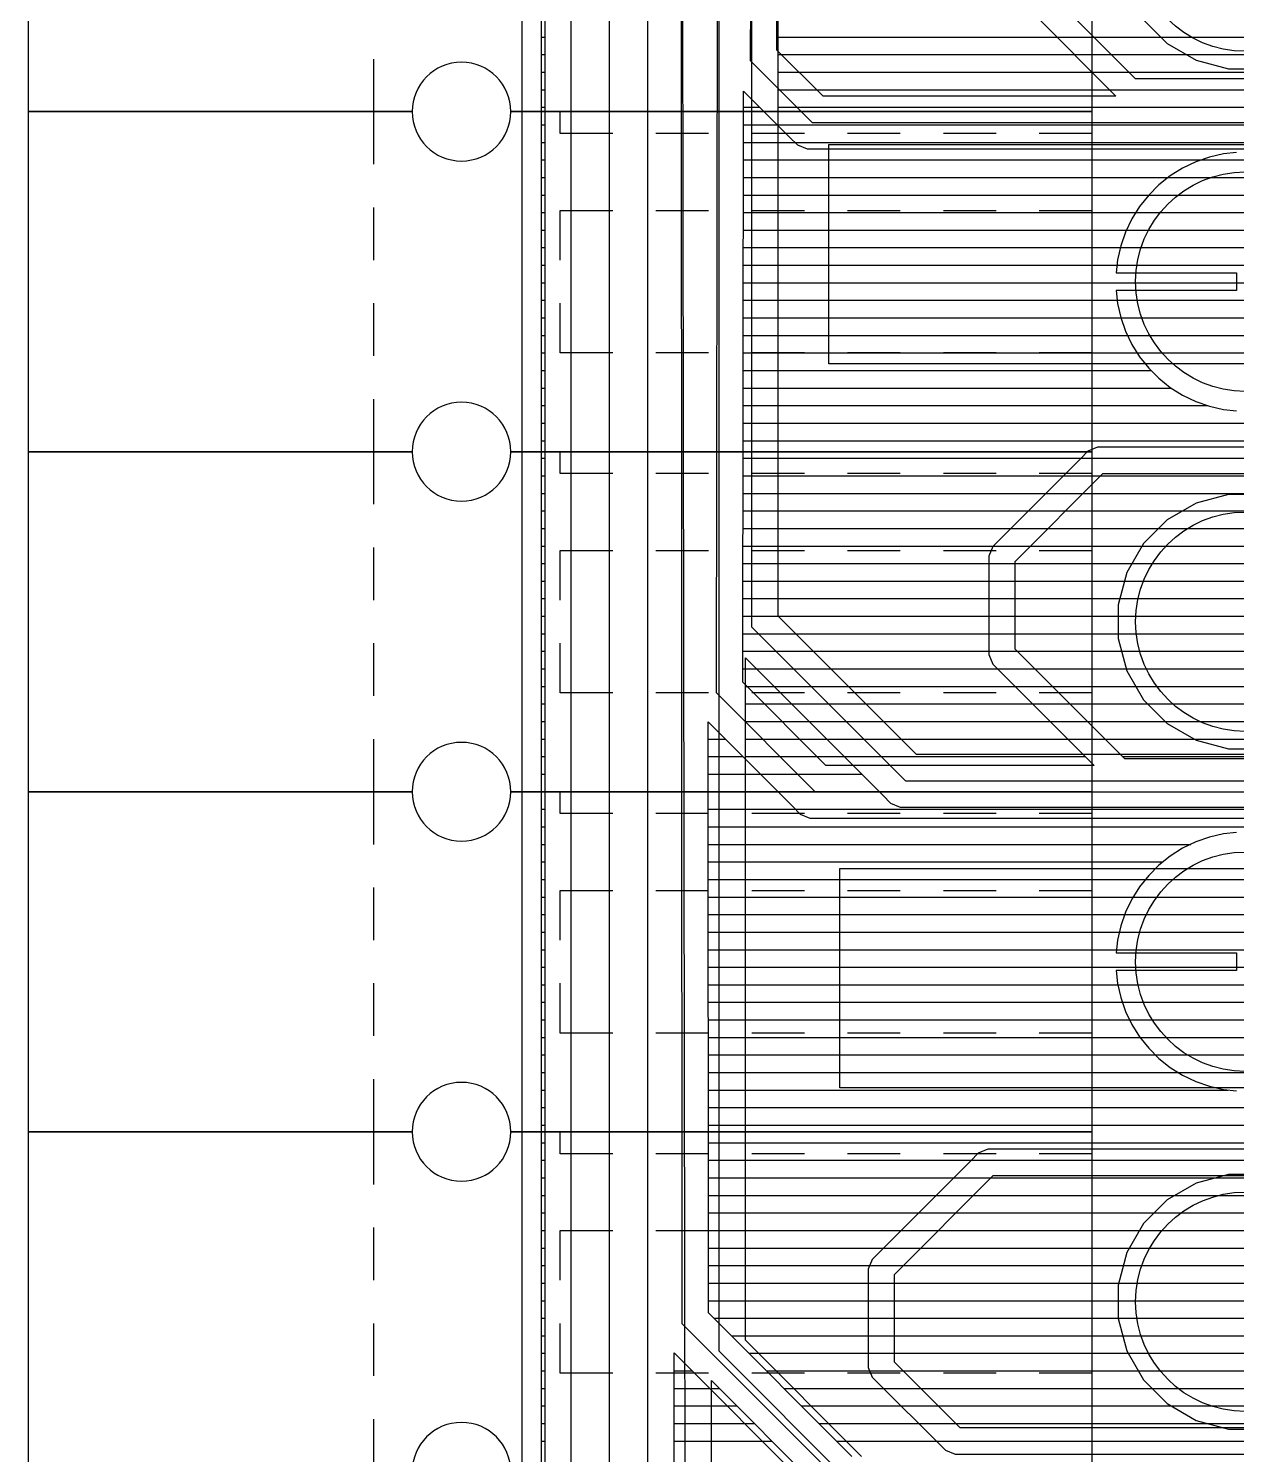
# Model space of a CAD drawing. Extents: x -0.64 to 6, y -0.15 to 7.8.
# Drawn here: x -0.64 to 0.462, y 2.676 to 3.976 of the extents above; entities that cross this region are included whole.
import ezdxf

# ---------------------------------------------------------------- set-up
doc = ezdxf.new("R2010")
doc.units = 0
for name, color, linetype in [('1', 22, 'CONTINUOUS'), ('16', 175, 'CONTINUOUS'), ('17', 82, 'CONTINUOUS'), ('20', 6, 'CONTINUOUS'), ('23', 7, 'CONTINUOUS'), ('49', 253, 'CONTINUOUS'), ('51', 253, 'CONTINUOUS')]:
    doc.layers.add(name, color=color, linetype=linetype)

# ---------------------------------------------------------------- blocks, each defined once
blk = doc.blocks.new('ROUNDP')
blk.add_circle((0, 0), 0.5)

msp = doc.modelspace()

# ---------------------------------------------------------------- linework, layer by layer
at = {"layer": '1'}
for p, q in [((-0.172, -0.132), (-0.172, 7.782)), ((-0.169, 6.559774), (-0.169, 0.680226)), ((-0.145, 0.685), (-0.145, 6.555)), ((-0.11, 1.31), (-0.11, 6.55)), ((-0.075, 1.945), (-0.075, 6.545)), ((-0.04375, 2.795), (-0.045, 5.045)), ((-0.0125, 3.37), (-0.01, 5.04)), ((0.01875, 3.94625), (0.02, 5.03)), ((0.042761, 3.95618), (0.043495, 4.592564)), ((0.37, 3.93), (0.29, 4.01)), ((0.276405, 3.989654), (0.352059, 3.914)), ((-0.172, 3.968), (-0.169, 3.968)), ((0.042775, 3.968), (0.298059, 3.968)), ((0.332, 3.968), (0.578, 3.968)), ((-0.172, 3.952), (-0.169, 3.952)), ((0.084941, 3.914), (0.042761, 3.95618)), ((0.046941, 3.952), (0.314059, 3.952)), ((0.348, 3.952), (0.562, 3.952)), ((0.01875, 3.94625), (0.075, 3.89)), ((-0.172, 3.936), (-0.169, 3.936)), ((0.062941, 3.936), (0.330059, 3.936)), ((0.364, 3.936), (0.546, 3.936)), ((0.54, 3.93), (0.37, 3.93)), ((-0.172, 3.92), (-0.169, 3.92)), ((0.011515, 3.379926), (0.012321, 3.918738)), ((0.012321, 3.918738), (0.054654, 3.876405)), ((0.078941, 3.92), (0.346059, 3.92)), ((0.352059, 3.914), (0.084941, 3.914)), ((-0.172, 3.904), (-0.169, 3.904)), ((0.012299, 3.904), (0.027059, 3.904)), ((-0.172, 3.888), (-0.169, 3.888)), ((0.012275, 3.888), (0.043059, 3.888)), ((0.075, 3.89), (0.57, 3.89)), ((0.054654, 3.876405), (0.054654, 3.876405)), ((0.054654, 3.876405), (0.061405, 3.869654)), ((-0.172, 3.872), (-0.169, 3.872)), ((0.012251, 3.872), (0.059059, 3.872)), ((0.061405, 3.869654), (0.070226, 3.866)), ((0.070226, 3.866), (0.560059, 3.866)), ((0.450203, 3.861516), (0.437282, 3.858567)), ((0.462, 3.862845), (0.450203, 3.861516)), ((-0.172, 3.856), (-0.169, 3.856)), ((0.012227, 3.856), (0.429946, 3.856)), ((0.412831, 3.848439), (0.401609, 3.841388)), ((0.424772, 3.854189), (0.412831, 3.848439)), ((0.437282, 3.858567), (0.424772, 3.854189)), ((-0.172, 3.84), (-0.169, 3.84)), ((0.012203, 3.84), (0.399869, 3.84)), ((0.401609, 3.841388), (0.391247, 3.833124)), ((-0.172, 3.824), (-0.169, 3.824)), ((0.01218, 3.824), (0.382123, 3.824)), ((0.381876, 3.823753), (0.373612, 3.813391)), ((0.391247, 3.833124), (0.381876, 3.823753)), ((0.373612, 3.813391), (0.366561, 3.802169)), ((-0.172, 3.808), (-0.169, 3.808)), ((0.012156, 3.808), (0.370225, 3.808)), ((0.366561, 3.802169), (0.36081, 3.790228)), ((-0.172, 3.792), (-0.169, 3.792)), ((0.012132, 3.792), (0.361664, 3.792)), ((0.36081, 3.790228), (0.356433, 3.777718)), ((-0.172, 3.776), (-0.169, 3.776)), ((0.012108, 3.776), (0.356041, 3.776)), ((0.356433, 3.777718), (0.353484, 3.764797)), ((-0.172, 3.76), (-0.169, 3.76)), ((0.012084, 3.76), (0.352943, 3.76)), ((0.353484, 3.764797), (0.352155, 3.753)), ((-0.172, 3.744), (-0.169, 3.744)), ((0.01206, 3.744), (0.461999, 3.744)), ((0.352155, 3.753), (0.461999, 3.753)), ((0.461999, 3.753), (0.461999, 3.737)), ((0.461999, 3.737), (0.352155, 3.737)), ((0.352155, 3.737), (0.353484, 3.725203)), ((-0.172, 3.728), (-0.169, 3.728)), ((0.012036, 3.728), (0.353169, 3.728)), ((0.353484, 3.725203), (0.356433, 3.712282)), ((-0.172, 3.712), (-0.169, 3.712)), ((0.012012, 3.712), (0.356532, 3.712)), ((0.356433, 3.712282), (0.36081, 3.699772)), ((-0.172, 3.696), (-0.169, 3.696)), ((0.011988, 3.696), (0.362627, 3.696)), ((0.36081, 3.699772), (0.366561, 3.687831)), ((-0.172, 3.68), (-0.169, 3.68)), ((0.011964, 3.68), (0.371482, 3.68)), ((0.366561, 3.687831), (0.373612, 3.676609)), ((0.373612, 3.676609), (0.381876, 3.666247)), ((0.381876, 3.666247), (0.391247, 3.656876)), ((-0.172, 3.664), (-0.169, 3.664)), ((0.01194, 3.664), (0.384123, 3.664)), ((0.391247, 3.656876), (0.401609, 3.648612)), ((-0.172, 3.648), (-0.169, 3.648)), ((0.011916, 3.648), (0.402583, 3.648)), ((0.401609, 3.648612), (0.412831, 3.641561)), ((0.412831, 3.641561), (0.424772, 3.63581)), ((-0.172, 3.632), (-0.169, 3.632)), ((0.011892, 3.632), (0.435662, 3.632)), ((0.424772, 3.63581), (0.437282, 3.631433)), ((0.437282, 3.631433), (0.450203, 3.628484)), ((0.450203, 3.628484), (0.462, 3.627155)), ((-0.172, 3.616), (-0.169, 3.616)), ((0.011868, 3.616), (0.739315, 3.616)), ((-0.172, 3.6), (-0.169, 3.6)), ((0.011844, 3.6), (0.9785, 3.6)), ((0.326405, 3.590346), (0.319654, 3.583595)), ((0.335226, 3.594), (0.326405, 3.590346)), ((0.854774, 3.594), (0.335226, 3.594)), ((-0.172, 3.584), (-0.169, 3.584)), ((0.01182, 3.584), (0.320059, 3.584)), ((0.319654, 3.583595), (0.239654, 3.503595)), ((-0.172, 3.568), (-0.169, 3.568)), ((0.011796, 3.568), (0.304059, 3.568)), ((0.26, 3.49), (0.34, 3.57)), ((0.338, 3.568), (0.852, 3.568)), ((0.34, 3.57), (0.85, 3.57)), ((-0.172, 3.552), (-0.169, 3.552)), ((0.011772, 3.552), (0.288059, 3.552)), ((0.322, 3.552), (0.868, 3.552)), ((-0.172, 3.536), (-0.169, 3.536)), ((0.011748, 3.536), (0.272059, 3.536)), ((0.306, 3.536), (0.884, 3.536)), ((-0.172, 3.52), (-0.169, 3.52)), ((0.011724, 3.52), (0.256059, 3.52)), ((0.29, 3.52), (0.9, 3.52)), ((-0.172, 3.504), (-0.169, 3.504)), ((0.0117, 3.504), (0.240059, 3.504)), ((0.239654, 3.503595), (0.236, 3.494774)), ((0.274, 3.504), (0.916, 3.504)), ((-0.172, 3.488), (-0.169, 3.488)), ((0.011676, 3.488), (0.236, 3.488)), ((0.236, 3.494774), (0.236, 3.405226)), ((0.26, 3.41), (0.26, 3.49)), ((0.26, 3.488), (0.93, 3.488)), ((-0.172, 3.472), (-0.169, 3.472)), ((0.011653, 3.472), (0.236, 3.472)), ((0.26, 3.472), (0.93, 3.472)), ((-0.172, 3.456), (-0.169, 3.456)), ((0.011629, 3.456), (0.236, 3.456)), ((0.26, 3.456), (0.93, 3.456)), ((-0.172, 3.44), (-0.169, 3.44)), ((0.011605, 3.44), (0.236, 3.44)), ((0.26, 3.44), (0.93, 3.44)), ((-0.172, 3.424), (-0.169, 3.424)), ((0.011581, 3.424), (0.236, 3.424)), ((0.26, 3.424), (0.93, 3.424)), ((-0.172, 3.408), (-0.169, 3.408)), ((0.011557, 3.408), (0.236, 3.408)), ((0.36, 3.31), (0.26, 3.41)), ((0.262, 3.408), (0.928, 3.408)), ((0.236, 3.405226), (0.239654, 3.396405)), ((0.239654, 3.396405), (0.246405, 3.389654)), ((-0.172, 3.392), (-0.169, 3.392)), ((0.011533, 3.392), (0.244059, 3.392)), ((0.246405, 3.389654), (0.246405, 3.389654)), ((0.246405, 3.389654), (0.332059, 3.304)), ((0.278, 3.392), (0.912, 3.392)), ((-0.172, 3.376), (-0.169, 3.376)), ((-0.0125, 3.37), (0.0775, 3.28)), ((0.087441, 3.304), (0.011515, 3.379926)), ((0.015441, 3.376), (0.260059, 3.376)), ((0.294, 3.376), (0.896, 3.376)), ((-0.172, 3.36), (-0.169, 3.36)), ((0.031441, 3.36), (0.276059, 3.36)), ((0.31, 3.36), (0.88, 3.36)), ((-0.172, 3.344), (-0.169, 3.344)), ((-0.019756, 2.804946), (-0.020055, 3.343614)), ((-0.020055, 3.343614), (0.057154, 3.266405)), ((0.047441, 3.344), (0.292059, 3.344)), ((0.326, 3.344), (0.594, 3.344)), ((-0.172, 3.328), (-0.169, 3.328)), ((-0.020046, 3.328), (-0.004441, 3.328)), ((0.063441, 3.328), (0.308059, 3.328)), ((0.342, 3.328), (0.578, 3.328)), ((-0.172, 3.312), (-0.169, 3.312)), ((-0.020037, 3.312), (0.011559, 3.312)), ((0.079441, 3.312), (0.324059, 3.312)), ((0.332059, 3.304), (0.087441, 3.304)), ((0.358, 3.312), (0.562, 3.312)), ((0.56, 3.31), (0.36, 3.31)), ((-0.172, 3.296), (-0.169, 3.296)), ((-0.020028, 3.296), (0.027559, 3.296)), ((-0.172, 3.28), (-0.169, 3.28)), ((-0.020019, 3.28), (0.043559, 3.28)), ((0.0775, 3.28), (0.53, 3.28)), ((-0.172, 3.264), (-0.169, 3.264)), ((-0.02001, 3.264), (0.059559, 3.264)), ((0.057154, 3.266405), (0.063905, 3.259654)), ((0.063905, 3.259654), (0.072726, 3.256)), ((0.072726, 3.256), (0.520059, 3.256)), ((-0.172, 3.248), (-0.169, 3.248)), ((-0.020002, 3.248), (0.528059, 3.248)), ((0.437282, 3.238567), (0.424772, 3.234189)), ((0.450203, 3.241516), (0.437282, 3.238567)), ((0.462, 3.242845), (0.450203, 3.241516)), ((-0.172, 3.232), (-0.169, 3.232)), ((-0.019993, 3.232), (0.420226, 3.232)), ((0.412831, 3.228439), (0.401609, 3.221388)), ((0.424772, 3.234189), (0.412831, 3.228439)), ((-0.172, 3.216), (-0.169, 3.216)), ((-0.019984, 3.216), (0.394853, 3.216)), ((0.391247, 3.213124), (0.381876, 3.203753)), ((0.401609, 3.221388), (0.391247, 3.213124)), ((-0.172, 3.2), (-0.169, 3.2)), ((-0.019975, 3.2), (0.378883, 3.2)), ((0.381876, 3.203753), (0.373612, 3.193391)), ((0.373612, 3.193391), (0.366561, 3.182169)), ((-0.172, 3.184), (-0.169, 3.184)), ((-0.019966, 3.184), (0.367712, 3.184)), ((0.366561, 3.182169), (0.36081, 3.170228)), ((-0.172, 3.168), (-0.169, 3.168)), ((-0.019957, 3.168), (0.360031, 3.168)), ((0.36081, 3.170228), (0.356433, 3.157718)), ((-0.172, 3.152), (-0.169, 3.152)), ((-0.019948, 3.152), (0.355128, 3.152)), ((0.356433, 3.157718), (0.353484, 3.144797)), ((-0.172, 3.136), (-0.169, 3.136)), ((-0.019939, 3.136), (0.352493, 3.136)), ((0.353484, 3.144797), (0.352155, 3.133)), ((0.352155, 3.133), (0.461999, 3.133)), ((0.461999, 3.133), (0.461999, 3.117)), ((-0.172, 3.12), (-0.169, 3.12)), ((-0.01993, 3.12), (0.461999, 3.12)), ((0.461999, 3.117), (0.352155, 3.117)), ((0.352155, 3.117), (0.353484, 3.105203)), ((-0.172, 3.104), (-0.169, 3.104)), ((-0.019922, 3.104), (0.353758, 3.104)), ((0.353484, 3.105203), (0.356433, 3.092282)), ((-0.172, 3.088), (-0.169, 3.088)), ((-0.019913, 3.088), (0.357931, 3.088)), ((0.356433, 3.092282), (0.36081, 3.079772)), ((-0.172, 3.072), (-0.169, 3.072)), ((-0.019904, 3.072), (0.364553, 3.072)), ((0.36081, 3.079772), (0.366561, 3.067831)), ((-0.172, 3.056), (-0.169, 3.056)), ((-0.019895, 3.056), (0.374098, 3.056)), ((0.366561, 3.067831), (0.373612, 3.056609)), ((0.373612, 3.056609), (0.381876, 3.046247)), ((0.381876, 3.046247), (0.391247, 3.036876)), ((-0.172, 3.04), (-0.169, 3.04)), ((-0.019886, 3.04), (0.388123, 3.04)), ((0.391247, 3.036876), (0.401609, 3.028612)), ((-0.172, 3.024), (-0.169, 3.024)), ((-0.019877, 3.024), (0.408949, 3.024)), ((0.401609, 3.028612), (0.412831, 3.021561)), ((0.412831, 3.021561), (0.424772, 3.01581)), ((-0.172, 3.008), (-0.169, 3.008)), ((-0.019868, 3.008), (0.454497, 3.008)), ((0.424772, 3.01581), (0.437282, 3.011433)), ((0.437282, 3.011433), (0.450203, 3.008484)), ((0.450203, 3.008484), (0.462, 3.007155)), ((-0.172, 2.992), (-0.169, 2.992)), ((-0.019859, 2.992), (0.739315, 2.992)), ((-0.172, 2.976), (-0.169, 2.976)), ((-0.019851, 2.976), (0.739315, 2.976)), ((-0.172, 2.96), (-0.169, 2.96)), ((-0.019842, 2.96), (0.741191, 2.96)), ((0.235226, 2.954), (0.226405, 2.950346)), ((0.747192, 2.954), (0.235226, 2.954)), ((-0.172, 2.944), (-0.169, 2.944)), ((-0.019833, 2.944), (0.220059, 2.944)), ((0.219654, 2.943595), (0.129654, 2.853595)), ((0.226405, 2.950346), (0.219654, 2.943595)), ((-0.172, 2.928), (-0.169, 2.928)), ((-0.019824, 2.928), (0.204059, 2.928)), ((0.15, 2.84), (0.24, 2.93)), ((0.238, 2.928), (0.851778, 2.928)), ((0.24, 2.93), (0.85, 2.93)), ((-0.172, 2.912), (-0.169, 2.912)), ((-0.019815, 2.912), (0.188059, 2.912)), ((0.222, 2.912), (0.866, 2.912)), ((-0.172, 2.896), (-0.169, 2.896)), ((-0.019806, 2.896), (0.172059, 2.896)), ((0.206, 2.896), (0.880222, 2.896)), ((-0.172, 2.88), (-0.169, 2.88)), ((-0.019797, 2.88), (0.156059, 2.88)), ((0.19, 2.88), (0.894444, 2.88)), ((-0.172, 2.864), (-0.169, 2.864)), ((-0.019788, 2.864), (0.140059, 2.864)), ((0.174, 2.864), (0.908667, 2.864)), ((-0.172, 2.848), (-0.169, 2.848)), ((-0.019779, 2.848), (0.127336, 2.848)), ((0.129654, 2.853595), (0.126, 2.844774)), ((0.158, 2.848), (0.922889, 2.848)), ((0.126, 2.844774), (0.126, 2.755226)), ((0.15, 2.76), (0.15, 2.84)), ((-0.172, 2.832), (-0.169, 2.832)), ((-0.019771, 2.832), (0.126, 2.832)), ((0.15, 2.832), (0.93, 2.832)), ((-0.172, 2.816), (-0.169, 2.816)), ((-0.019762, 2.816), (0.126, 2.816)), ((0.15, 2.816), (0.93, 2.816)), ((-0.172, 2.8), (-0.169, 2.8)), ((-0.04375, 2.795), (0.10125, 2.65)), ((0.111191, 2.674), (-0.019756, 2.804946)), ((-0.014809, 2.8), (0.126, 2.8)), ((0.15, 2.8), (0.93, 2.8)), ((-0.172, 2.784), (-0.169, 2.784)), ((0.001191, 2.784), (0.126, 2.784)), ((0.15, 2.784), (0.93, 2.784)), ((-0.172, 2.768), (-0.169, 2.768)), ((-0.051, 1.954941), (-0.051, 2.768309)), ((-0.051, 2.768309), (0.080904, 2.636405)), ((-0.051, 2.768), (-0.050691, 2.768)), ((0.017191, 2.768), (0.126, 2.768)), ((0.15, 2.768), (0.93, 2.768)), ((0.21, 2.7), (0.15, 2.76)), ((-0.172, 2.752), (-0.169, 2.752)), ((-0.051, 2.752), (-0.034691, 2.752)), ((0.033191, 2.752), (0.127336, 2.752)), ((0.126, 2.755226), (0.129654, 2.746405)), ((0.129654, 2.746405), (0.196405, 2.679654)), ((0.158, 2.752), (0.922, 2.752)), ((-0.172, 2.736), (-0.169, 2.736)), ((-0.051, 2.736), (-0.018691, 2.736)), ((0.049191, 2.736), (0.140059, 2.736)), ((0.174, 2.736), (0.906, 2.736)), ((-0.172, 2.72), (-0.169, 2.72)), ((-0.051, 2.72), (-0.002691, 2.72)), ((0.065191, 2.72), (0.156059, 2.72)), ((0.19, 2.72), (0.89, 2.72)), ((-0.172, 2.704), (-0.169, 2.704)), ((-0.051, 2.704), (0.013309, 2.704)), ((0.081191, 2.704), (0.172059, 2.704)), ((0.206, 2.704), (0.874, 2.704)), ((0.87, 2.7), (0.21, 2.7)), ((-0.172, 2.688), (-0.169, 2.688)), ((-0.051, 2.688), (0.029309, 2.688)), ((0.097191, 2.688), (0.188059, 2.688)), ((0.196405, 2.679654), (0.205226, 2.676)), ((0.205226, 2.676), (0.874774, 2.676))]:
    msp.add_line(p, q, dxfattribs=at)
at = {"layer": '16'}
for p, q in [((-0.172, -0.132), (-0.172, 7.782)), ((-0.169, 6.559774), (-0.169, 0.210226)), ((-0.145, 0.215), (-0.145, 6.555)), ((-0.11, 0.85), (-0.11, 6.55)), ((-0.075, 1.49), (-0.075, 6.545)), ((-0.04, 2.13), (-0.045, 5.045)), ((-0.01, 2.77), (-0.01, 5.04)), ((0.02, 3.43), (0.02, 5.03)), ((0.044, 3.439941), (0.044, 4.282059)), ((0.377177, 3.983774), (0.398774, 3.962177)), ((-0.172, 3.968), (-0.169, 3.968)), ((0.044, 3.968), (0.392951, 3.968)), ((-0.172, 3.952), (-0.169, 3.952)), ((0.044, 3.952), (0.416401, 3.952)), ((0.398774, 3.962177), (0.425226, 3.946905)), ((0.425226, 3.946905), (0.454728, 3.939)), ((0.454728, 3.939), (0.485272, 3.939)), ((-0.172, 3.936), (-0.169, 3.936)), ((0.044, 3.936), (3.266, 3.936)), ((-0.172, 3.92), (-0.169, 3.92)), ((0.044, 3.92), (3.266, 3.92)), ((-0.172, 3.904), (-0.169, 3.904)), ((0.044, 3.904), (0.697214, 3.904)), ((-0.172, 3.888), (-0.169, 3.888)), ((0.044, 3.888), (0.695189, 3.888)), ((-0.172, 3.872), (-0.169, 3.872)), ((0.044, 3.872), (0.695189, 3.872)), ((0.09, 3.67), (0.09, 3.87)), ((0.09, 3.87), (0.57, 3.87)), ((0.450203, 3.861516), (0.437282, 3.858567)), ((0.462, 3.862845), (0.450203, 3.861516)), ((-0.172, 3.856), (-0.169, 3.856)), ((0.044, 3.856), (0.429946, 3.856)), ((0.09, 3.856), (0.57, 3.856)), ((0.412831, 3.848439), (0.401609, 3.841388)), ((0.424772, 3.854189), (0.412831, 3.848439)), ((0.437282, 3.858567), (0.424772, 3.854189)), ((-0.172, 3.84), (-0.169, 3.84)), ((0.044, 3.84), (0.399869, 3.84)), ((0.09, 3.84), (0.57, 3.84)), ((0.401609, 3.841388), (0.391247, 3.833124)), ((-0.172, 3.824), (-0.169, 3.824)), ((0.044, 3.824), (0.382123, 3.824)), ((0.09, 3.824), (0.57, 3.824)), ((0.381876, 3.823753), (0.373612, 3.813391)), ((0.391247, 3.833124), (0.381876, 3.823753)), ((0.373612, 3.813391), (0.366561, 3.802169)), ((-0.172, 3.808), (-0.169, 3.808)), ((0.044, 3.808), (0.370225, 3.808)), ((0.09, 3.808), (0.57, 3.808)), ((0.366561, 3.802169), (0.36081, 3.790228)), ((-0.172, 3.792), (-0.169, 3.792)), ((0.044, 3.792), (0.361664, 3.792)), ((0.09, 3.792), (0.57, 3.792)), ((0.36081, 3.790228), (0.356433, 3.777718)), ((-0.172, 3.776), (-0.169, 3.776)), ((0.044, 3.776), (0.356041, 3.776)), ((0.09, 3.776), (0.57, 3.776)), ((0.356433, 3.777718), (0.353484, 3.764797)), ((-0.172, 3.76), (-0.169, 3.76)), ((0.044, 3.76), (0.352943, 3.76)), ((0.09, 3.76), (0.57, 3.76)), ((0.353484, 3.764797), (0.352155, 3.753)), ((-0.172, 3.744), (-0.169, 3.744)), ((0.044, 3.744), (0.461999, 3.744)), ((0.09, 3.744), (0.57, 3.744)), ((0.352155, 3.753), (0.461999, 3.753)), ((0.461999, 3.753), (0.461999, 3.737)), ((0.461999, 3.737), (0.352155, 3.737)), ((0.352155, 3.737), (0.353484, 3.725203)), ((-0.172, 3.728), (-0.169, 3.728)), ((0.044, 3.728), (0.353169, 3.728)), ((0.09, 3.728), (0.57, 3.728)), ((0.353484, 3.725203), (0.356433, 3.712282)), ((-0.172, 3.712), (-0.169, 3.712)), ((0.044, 3.712), (0.356532, 3.712)), ((0.09, 3.712), (0.57, 3.712)), ((0.356433, 3.712282), (0.36081, 3.699772)), ((-0.172, 3.696), (-0.169, 3.696)), ((0.044, 3.696), (0.362627, 3.696)), ((0.09, 3.696), (0.57, 3.696)), ((0.36081, 3.699772), (0.366561, 3.687831)), ((-0.172, 3.68), (-0.169, 3.68)), ((0.044, 3.68), (0.371482, 3.68)), ((0.09, 3.68), (0.57, 3.68)), ((0.366561, 3.687831), (0.373612, 3.676609)), ((0.57, 3.67), (0.09, 3.67)), ((0.373612, 3.676609), (0.381876, 3.666247)), ((0.381876, 3.666247), (0.391247, 3.656876)), ((-0.172, 3.664), (-0.169, 3.664)), ((0.044, 3.664), (0.384123, 3.664)), ((0.391247, 3.656876), (0.401609, 3.648612)), ((-0.172, 3.648), (-0.169, 3.648)), ((0.044, 3.648), (0.402583, 3.648)), ((0.401609, 3.648612), (0.412831, 3.641561)), ((0.412831, 3.641561), (0.424772, 3.63581)), ((-0.172, 3.632), (-0.169, 3.632)), ((0.044, 3.632), (0.435662, 3.632)), ((0.424772, 3.63581), (0.437282, 3.631433)), ((0.437282, 3.631433), (0.450203, 3.628484)), ((0.450203, 3.628484), (0.462, 3.627155)), ((-0.172, 3.616), (-0.169, 3.616)), ((0.044, 3.616), (0.697189, 3.616)), ((-0.172, 3.6), (-0.169, 3.6)), ((0.044, 3.6), (0.697189, 3.6)), ((-0.172, 3.584), (-0.169, 3.584)), ((0.044, 3.584), (0.703579, 3.584)), ((-0.172, 3.568), (-0.169, 3.568)), ((0.044, 3.568), (0.718059, 3.568)), ((-0.172, 3.552), (-0.169, 3.552)), ((0.044, 3.552), (0.734059, 3.552)), ((0.454728, 3.551), (0.425226, 3.543095)), ((0.485272, 3.551), (0.454728, 3.551)), ((-0.172, 3.536), (-0.169, 3.536)), ((0.044, 3.536), (0.412937, 3.536)), ((0.425226, 3.543095), (0.398774, 3.527823)), ((0.398774, 3.527823), (0.377177, 3.506226)), ((-0.172, 3.52), (-0.169, 3.52)), ((0.044, 3.52), (0.390951, 3.52)), ((-0.172, 3.504), (-0.169, 3.504)), ((0.044, 3.504), (0.375892, 3.504)), ((0.377177, 3.506226), (0.361905, 3.479774)), ((-0.172, 3.488), (-0.169, 3.488)), ((0.044, 3.488), (0.366654, 3.488)), ((-0.172, 3.472), (-0.169, 3.472)), ((0.044, 3.472), (0.359822, 3.472)), ((0.361905, 3.479774), (0.354, 3.450272)), ((-0.172, 3.456), (-0.169, 3.456)), ((0.044, 3.456), (0.355535, 3.456)), ((0.354, 3.450272), (0.354, 3.419728)), ((-0.172, 3.44), (-0.169, 3.44)), ((0.044, 3.44), (0.354, 3.44)), ((0.169941, 3.314), (0.044, 3.439941)), ((-0.172, 3.424), (-0.169, 3.424)), ((0.02, 3.43), (0.16, 3.29)), ((0.059941, 3.424), (0.354, 3.424)), ((0.354, 3.419728), (0.361905, 3.390226)), ((-0.172, 3.408), (-0.169, 3.408)), ((0.075941, 3.408), (0.357142, 3.408)), ((0.014, 2.779941), (0.014, 3.402059)), ((0.014, 3.402059), (0.139654, 3.276405)), ((-0.172, 3.392), (-0.169, 3.392)), ((0.014, 3.392), (0.024059, 3.392)), ((0.091941, 3.392), (0.36143, 3.392)), ((0.361905, 3.390226), (0.377177, 3.363774)), ((-0.172, 3.376), (-0.169, 3.376)), ((0.014, 3.376), (0.040059, 3.376)), ((0.107941, 3.376), (0.370118, 3.376)), ((-0.172, 3.36), (-0.169, 3.36)), ((0.014, 3.36), (0.056059, 3.36)), ((0.123941, 3.36), (0.380951, 3.36)), ((0.377177, 3.363774), (0.398774, 3.342177)), ((-0.172, 3.344), (-0.169, 3.344)), ((0.014, 3.344), (0.072059, 3.344)), ((0.139941, 3.344), (0.396951, 3.344)), ((0.398774, 3.342177), (0.425226, 3.326905)), ((-0.172, 3.328), (-0.169, 3.328)), ((0.014, 3.328), (0.088059, 3.328)), ((0.155941, 3.328), (0.423329, 3.328)), ((0.425226, 3.326905), (0.454728, 3.319)), ((0.454728, 3.319), (0.485272, 3.319)), ((-0.172, 3.312), (-0.169, 3.312)), ((0.014, 3.312), (0.104059, 3.312)), ((1.53083, 3.314), (0.169941, 3.314)), ((-0.172, 3.296), (-0.169, 3.296)), ((0.014, 3.296), (0.120059, 3.296)), ((0.16, 3.29), (1.54, 3.29)), ((-0.172, 3.28), (-0.169, 3.28)), ((0.014, 3.28), (0.136059, 3.28)), ((0.139654, 3.276405), (0.146405, 3.269654)), ((-0.172, 3.264), (-0.169, 3.264)), ((0.014, 3.264), (3.203803, 3.264)), ((0.146405, 3.269654), (0.155226, 3.266)), ((0.155226, 3.266), (1.539334, 3.266)), ((-0.172, 3.248), (-0.169, 3.248)), ((0.014, 3.248), (0.695189, 3.248)), ((0.437282, 3.238567), (0.424772, 3.234189)), ((0.450203, 3.241516), (0.437282, 3.238567)), ((0.462, 3.242845), (0.450203, 3.241516)), ((-0.172, 3.232), (-0.169, 3.232)), ((0.014, 3.232), (0.420226, 3.232)), ((0.412831, 3.228439), (0.401609, 3.221388)), ((0.424772, 3.234189), (0.412831, 3.228439)), ((-0.172, 3.216), (-0.169, 3.216)), ((0.014, 3.216), (0.394853, 3.216)), ((0.391247, 3.213124), (0.381876, 3.203753)), ((0.401609, 3.221388), (0.391247, 3.213124)), ((-0.172, 3.2), (-0.169, 3.2)), ((0.014, 3.2), (0.378883, 3.2)), ((0.1, 3.01), (0.1, 3.21)), ((0.1, 3.21), (0.58, 3.21)), ((0.1, 3.2), (0.58, 3.2)), ((0.381876, 3.203753), (0.373612, 3.193391)), ((0.373612, 3.193391), (0.366561, 3.182169)), ((-0.172, 3.184), (-0.169, 3.184)), ((0.014, 3.184), (0.367712, 3.184)), ((0.1, 3.184), (0.58, 3.184)), ((0.366561, 3.182169), (0.36081, 3.170228)), ((-0.172, 3.168), (-0.169, 3.168)), ((0.014, 3.168), (0.360031, 3.168)), ((0.1, 3.168), (0.58, 3.168)), ((0.36081, 3.170228), (0.356433, 3.157718)), ((-0.172, 3.152), (-0.169, 3.152)), ((0.014, 3.152), (0.355128, 3.152)), ((0.1, 3.152), (0.58, 3.152)), ((0.356433, 3.157718), (0.353484, 3.144797)), ((-0.172, 3.136), (-0.169, 3.136)), ((0.014, 3.136), (0.352493, 3.136)), ((0.1, 3.136), (0.58, 3.136)), ((0.353484, 3.144797), (0.352155, 3.133)), ((0.352155, 3.133), (0.461999, 3.133)), ((0.461999, 3.133), (0.461999, 3.117)), ((-0.172, 3.12), (-0.169, 3.12)), ((0.014, 3.12), (0.461999, 3.12)), ((0.1, 3.12), (0.58, 3.12)), ((0.461999, 3.117), (0.352155, 3.117)), ((0.352155, 3.117), (0.353484, 3.105203)), ((-0.172, 3.104), (-0.169, 3.104)), ((0.014, 3.104), (0.353758, 3.104)), ((0.1, 3.104), (0.58, 3.104)), ((0.353484, 3.105203), (0.356433, 3.092282)), ((-0.172, 3.088), (-0.169, 3.088)), ((0.014, 3.088), (0.357931, 3.088)), ((0.1, 3.088), (0.58, 3.088)), ((0.356433, 3.092282), (0.36081, 3.079772)), ((-0.172, 3.072), (-0.169, 3.072)), ((0.014, 3.072), (0.364553, 3.072)), ((0.1, 3.072), (0.58, 3.072)), ((0.36081, 3.079772), (0.366561, 3.067831)), ((-0.172, 3.056), (-0.169, 3.056)), ((0.014, 3.056), (0.374098, 3.056)), ((0.1, 3.056), (0.58, 3.056)), ((0.366561, 3.067831), (0.373612, 3.056609)), ((0.373612, 3.056609), (0.381876, 3.046247)), ((0.381876, 3.046247), (0.391247, 3.036876)), ((-0.172, 3.04), (-0.169, 3.04)), ((0.014, 3.04), (0.388123, 3.04)), ((0.1, 3.04), (0.58, 3.04)), ((0.391247, 3.036876), (0.401609, 3.028612)), ((-0.172, 3.024), (-0.169, 3.024)), ((0.014, 3.024), (0.408949, 3.024)), ((0.1, 3.024), (0.58, 3.024)), ((0.401609, 3.028612), (0.412831, 3.021561)), ((0.412831, 3.021561), (0.424772, 3.01581)), ((-0.172, 3.008), (-0.169, 3.008)), ((0.014, 3.008), (0.454497, 3.008)), ((0.58, 3.01), (0.1, 3.01)), ((0.424772, 3.01581), (0.437282, 3.011433)), ((0.437282, 3.011433), (0.450203, 3.008484)), ((0.450203, 3.008484), (0.462, 3.007155)), ((-0.172, 2.992), (-0.169, 2.992)), ((0.014, 2.992), (0.668941, 2.992)), ((-0.172, 2.976), (-0.169, 2.976)), ((0.014, 2.976), (0.686767, 2.976)), ((-0.172, 2.96), (-0.169, 2.96)), ((0.014, 2.96), (0.697189, 2.96)), ((-0.172, 2.944), (-0.169, 2.944)), ((0.014, 2.944), (0.700892, 2.944)), ((-0.172, 2.928), (-0.169, 2.928)), ((0.014, 2.928), (0.443532, 2.928)), ((0.454728, 2.931), (0.425226, 2.923095)), ((0.485272, 2.931), (0.454728, 2.931)), ((-0.172, 2.912), (-0.169, 2.912)), ((0.014, 2.912), (0.406009, 2.912)), ((0.425226, 2.923095), (0.398774, 2.907823)), ((0.398774, 2.907823), (0.377177, 2.886226)), ((-0.172, 2.896), (-0.169, 2.896)), ((0.014, 2.896), (0.386951, 2.896)), ((0.377177, 2.886226), (0.361905, 2.859774)), ((-0.172, 2.88), (-0.169, 2.88)), ((0.014, 2.88), (0.373583, 2.88)), ((-0.172, 2.864), (-0.169, 2.864)), ((0.014, 2.864), (0.364345, 2.864)), ((-0.172, 2.848), (-0.169, 2.848)), ((0.014, 2.848), (0.35875, 2.848)), ((0.361905, 2.859774), (0.354, 2.830272)), ((-0.172, 2.832), (-0.169, 2.832)), ((0.014, 2.832), (0.354463, 2.832)), ((0.354, 2.830272), (0.354, 2.799728)), ((-0.172, 2.816), (-0.169, 2.816)), ((0.014, 2.816), (0.354, 2.816)), ((-0.172, 2.8), (-0.169, 2.8)), ((0.014, 2.8), (0.354, 2.8)), ((0.354, 2.799728), (0.361905, 2.770226)), ((-0.172, 2.784), (-0.169, 2.784)), ((0.014, 2.784), (0.358214, 2.784)), ((-0.01, 2.77), (0.11, 2.65)), ((0.119941, 2.674), (0.014, 2.779941)), ((0.361905, 2.770226), (0.377177, 2.743774)), ((-0.172, 2.768), (-0.169, 2.768)), ((0.025941, 2.768), (0.36319, 2.768)), ((-0.172, 2.752), (-0.169, 2.752)), ((-0.016017, 2.139958), (-0.017052, 2.743111)), ((-0.017052, 2.743111), (0.089654, 2.636405)), ((0.041941, 2.752), (0.372428, 2.752)), ((0.377177, 2.743774), (0.398774, 2.722177)), ((-0.172, 2.736), (-0.169, 2.736)), ((-0.017039, 2.736), (-0.009941, 2.736)), ((0.057941, 2.736), (0.384951, 2.736)), ((-0.172, 2.72), (-0.169, 2.72)), ((-0.017012, 2.72), (0.006059, 2.72)), ((0.073941, 2.72), (0.402545, 2.72)), ((0.398774, 2.722177), (0.425226, 2.706905)), ((-0.172, 2.704), (-0.169, 2.704)), ((-0.016984, 2.704), (0.022059, 2.704)), ((0.089941, 2.704), (0.436068, 2.704)), ((0.425226, 2.706905), (0.454728, 2.699)), ((0.454728, 2.699), (0.485272, 2.699)), ((-0.172, 2.688), (-0.169, 2.688)), ((-0.016957, 2.688), (0.038059, 2.688)), ((0.105941, 2.688), (1.564059, 2.688))]:
    msp.add_line(p, q, dxfattribs=at)
at = {"layer": '20'}
msp.add_line((-0.19, 7.8), (-0.19, -0.15), dxfattribs=at)
at = {"layer": '23'}
for p in [(-0.64, 3.9), (-0.64, 3.59), (-0.64, 3.28), (-0.64, 2.97)]:
    msp.add_point(p, dxfattribs=at)
at = {"layer": '49'}
for p, q in [((-0.155, 3.88), (-0.155, 3.9)), ((-0.155, 3.88), (-0.155, 3.9)), ((0.33, 3.9), (0.33, 3.88)), ((0.33, 3.9), (0.33, 3.88)), ((-0.106975, 3.88), (-0.155, 3.88)), ((-0.106975, 3.88), (-0.155, 3.88)), ((-0.01958, 3.88), (-0.067605, 3.88)), ((-0.01958, 3.88), (-0.067605, 3.88)), ((0.067815, 3.88), (0.01979, 3.88)), ((0.067815, 3.88), (0.01979, 3.88)), ((0.15521, 3.88), (0.107185, 3.88)), ((0.15521, 3.88), (0.107185, 3.88)), ((0.242605, 3.88), (0.19458, 3.88)), ((0.242605, 3.88), (0.19458, 3.88)), ((0.33, 3.88), (0.281975, 3.88)), ((0.33, 3.88), (0.281975, 3.88)), ((-0.155, 3.764685), (-0.155, 3.81)), ((-0.155, 3.81), (-0.106975, 3.81)), ((-0.067605, 3.81), (-0.01958, 3.81)), ((0.01979, 3.81), (0.067815, 3.81)), ((0.107185, 3.81), (0.15521, 3.81)), ((0.19458, 3.81), (0.242605, 3.81)), ((0.281975, 3.81), (0.33, 3.81)), ((-0.155, 3.68), (-0.155, 3.725315)), ((-0.106975, 3.68), (-0.155, 3.68)), ((-0.01958, 3.68), (-0.067605, 3.68)), ((0.067815, 3.68), (0.01979, 3.68)), ((0.15521, 3.68), (0.107185, 3.68)), ((0.242605, 3.68), (0.19458, 3.68)), ((0.33, 3.68), (0.281975, 3.68)), ((-0.155, 3.57), (-0.155, 3.59)), ((-0.155, 3.57), (-0.155, 3.59)), ((0.33, 3.59), (0.33, 3.57)), ((0.33, 3.59), (0.33, 3.57)), ((-0.106975, 3.57), (-0.155, 3.57)), ((-0.106975, 3.57), (-0.155, 3.57)), ((-0.01958, 3.57), (-0.067605, 3.57)), ((-0.01958, 3.57), (-0.067605, 3.57)), ((0.067815, 3.57), (0.01979, 3.57)), ((0.067815, 3.57), (0.01979, 3.57)), ((0.15521, 3.57), (0.107185, 3.57)), ((0.15521, 3.57), (0.107185, 3.57)), ((0.242605, 3.57), (0.19458, 3.57)), ((0.242605, 3.57), (0.19458, 3.57)), ((0.33, 3.57), (0.281975, 3.57)), ((0.33, 3.57), (0.281975, 3.57)), ((-0.155, 3.454685), (-0.155, 3.5)), ((-0.155, 3.5), (-0.106975, 3.5)), ((-0.067605, 3.5), (-0.01958, 3.5)), ((0.01979, 3.5), (0.067815, 3.5)), ((0.107185, 3.5), (0.15521, 3.5)), ((0.19458, 3.5), (0.242605, 3.5)), ((0.281975, 3.5), (0.33, 3.5)), ((-0.155, 3.37), (-0.155, 3.415315)), ((-0.106975, 3.37), (-0.155, 3.37)), ((-0.01958, 3.37), (-0.067605, 3.37)), ((0.067815, 3.37), (0.01979, 3.37)), ((0.15521, 3.37), (0.107185, 3.37)), ((0.242605, 3.37), (0.19458, 3.37)), ((0.33, 3.37), (0.281975, 3.37)), ((-0.155, 3.26), (-0.155, 3.28)), ((-0.155, 3.26), (-0.155, 3.28)), ((0.33, 3.28), (0.33, 3.26)), ((0.33, 3.28), (0.33, 3.26)), ((-0.106975, 3.26), (-0.155, 3.26)), ((-0.106975, 3.26), (-0.155, 3.26)), ((-0.01958, 3.26), (-0.067605, 3.26)), ((-0.01958, 3.26), (-0.067605, 3.26)), ((0.067815, 3.26), (0.01979, 3.26)), ((0.067815, 3.26), (0.01979, 3.26)), ((0.15521, 3.26), (0.107185, 3.26)), ((0.15521, 3.26), (0.107185, 3.26)), ((0.242605, 3.26), (0.19458, 3.26)), ((0.242605, 3.26), (0.19458, 3.26)), ((0.33, 3.26), (0.281975, 3.26)), ((0.33, 3.26), (0.281975, 3.26)), ((-0.155, 3.144685), (-0.155, 3.19)), ((-0.155, 3.19), (-0.106975, 3.19)), ((-0.067605, 3.19), (-0.01958, 3.19)), ((0.01979, 3.19), (0.067815, 3.19)), ((0.107185, 3.19), (0.15521, 3.19)), ((0.19458, 3.19), (0.242605, 3.19)), ((0.281975, 3.19), (0.33, 3.19)), ((-0.155, 3.06), (-0.155, 3.105315)), ((-0.106975, 3.06), (-0.155, 3.06)), ((-0.01958, 3.06), (-0.067605, 3.06)), ((0.067815, 3.06), (0.01979, 3.06)), ((0.15521, 3.06), (0.107185, 3.06)), ((0.242605, 3.06), (0.19458, 3.06)), ((0.33, 3.06), (0.281975, 3.06)), ((-0.155, 2.95), (-0.155, 2.97)), ((-0.155, 2.95), (-0.155, 2.97)), ((0.33, 2.97), (0.33, 2.95)), ((0.33, 2.97), (0.33, 2.95)), ((-0.106975, 2.95), (-0.155, 2.95)), ((-0.106975, 2.95), (-0.155, 2.95)), ((-0.01958, 2.95), (-0.067605, 2.95)), ((-0.01958, 2.95), (-0.067605, 2.95)), ((0.067815, 2.95), (0.01979, 2.95)), ((0.067815, 2.95), (0.01979, 2.95)), ((0.15521, 2.95), (0.107185, 2.95)), ((0.15521, 2.95), (0.107185, 2.95)), ((0.242605, 2.95), (0.19458, 2.95)), ((0.242605, 2.95), (0.19458, 2.95)), ((0.33, 2.95), (0.281975, 2.95)), ((0.33, 2.95), (0.281975, 2.95)), ((-0.155, 2.834685), (-0.155, 2.88)), ((-0.155, 2.88), (-0.106975, 2.88)), ((-0.067605, 2.88), (-0.01958, 2.88)), ((0.01979, 2.88), (0.067815, 2.88)), ((0.107185, 2.88), (0.15521, 2.88)), ((0.19458, 2.88), (0.242605, 2.88)), ((0.281975, 2.88), (0.33, 2.88)), ((-0.155, 2.75), (-0.155, 2.795315)), ((-0.106975, 2.75), (-0.155, 2.75)), ((-0.01958, 2.75), (-0.067605, 2.75)), ((0.067815, 2.75), (0.01979, 2.75)), ((0.15521, 2.75), (0.107185, 2.75)), ((0.242605, 2.75), (0.19458, 2.75)), ((0.33, 2.75), (0.281975, 2.75))]:
    msp.add_line(p, q, dxfattribs=at)
at = {"layer": '51'}
for p, q in [((-0.64, 3.9), (-0.64, 4.21)), ((0.33, 4.21), (0.33, 3.9)), ((-0.325, 3.9), (-0.325, 3.947972)), ((-0.325, 3.9), (-0.64, 3.9)), ((-0.64, 3.59), (-0.64, 3.9)), ((-0.64, 3.9), (-0.325, 3.9)), ((-0.29, 3.9), (-0.325, 3.9)), ((-0.325, 3.9), (-0.29, 3.9)), ((-0.325, 3.852028), (-0.325, 3.9)), ((0.33, 3.9), (-0.2, 3.9)), ((-0.2, 3.9), (0.33, 3.9)), ((0.33, 3.9), (0.33, 3.59)), ((-0.325, 3.764685), (-0.325, 3.812657)), ((-0.325, 3.677343), (-0.325, 3.725315)), ((-0.325, 3.59), (-0.325, 3.637972)), ((-0.325, 3.59), (-0.64, 3.59)), ((-0.64, 3.28), (-0.64, 3.59)), ((-0.64, 3.59), (-0.325, 3.59)), ((-0.29, 3.59), (-0.325, 3.59)), ((-0.325, 3.59), (-0.29, 3.59)), ((-0.325, 3.542028), (-0.325, 3.59)), ((0.33, 3.59), (-0.2, 3.59)), ((-0.2, 3.59), (0.33, 3.59)), ((0.33, 3.59), (0.33, 3.28)), ((-0.325, 3.454685), (-0.325, 3.502657)), ((-0.325, 3.367343), (-0.325, 3.415315)), ((-0.325, 3.28), (-0.325, 3.327972)), ((-0.64, 2.97), (-0.64, 3.28)), ((-0.64, 3.28), (-0.325, 3.28)), ((-0.325, 3.28), (-0.64, 3.28)), ((-0.325, 3.28), (-0.29, 3.28)), ((-0.325, 3.232028), (-0.325, 3.28)), ((-0.29, 3.28), (-0.325, 3.28)), ((-0.2, 3.28), (0.33, 3.28)), ((0.33, 3.28), (-0.2, 3.28)), ((0.33, 3.28), (0.33, 2.97)), ((-0.325, 3.144685), (-0.325, 3.192657)), ((-0.325, 3.057343), (-0.325, 3.105315)), ((-0.325, 2.97), (-0.325, 3.017972)), ((-0.325, 2.97), (-0.64, 2.97)), ((-0.64, 2.66), (-0.64, 2.97)), ((-0.64, 2.97), (-0.325, 2.97)), ((-0.29, 2.97), (-0.325, 2.97)), ((-0.325, 2.97), (-0.29, 2.97)), ((-0.325, 2.922028), (-0.325, 2.97)), ((0.33, 2.97), (-0.2, 2.97)), ((-0.2, 2.97), (0.33, 2.97)), ((0.33, 2.97), (0.33, 2.66)), ((-0.325, 2.834685), (-0.325, 2.882657)), ((-0.325, 2.747343), (-0.325, 2.795315)), ((-0.325, 2.66), (-0.325, 2.707972))]:
    msp.add_line(p, q, dxfattribs=at)
for centre, start, end in [((-0.245, 3.9), 0, 180), ((-0.245, 3.9), 180, 0), ((-0.245, 3.59), 0, 180), ((-0.245, 3.59), 180, 0), ((-0.245, 3.28), 0, 180), ((-0.245, 3.28), 180, 0), ((-0.245, 2.97), 0, 180), ((-0.245, 2.97), 180, 0), ((-0.245, 2.66), 0, 180)]:
    msp.add_arc(centre, 0.045, start, end, dxfattribs=at)

# ---------------------------------------------------------------- block references
at = {"layer": '17', "xscale": 0.2, "yscale": 0.2}
for p in [(0.47, 4.055), (0.47, 4.055), (0.47, 3.745), (0.47, 3.745), (0.47, 3.435), (0.47, 3.435), (0.47, 3.125), (0.47, 3.125), (0.47, 2.815), (0.47, 2.815)]:
    msp.add_blockref('ROUNDP', p, dxfattribs=at)

doc.saveas('drawing.dxf')
